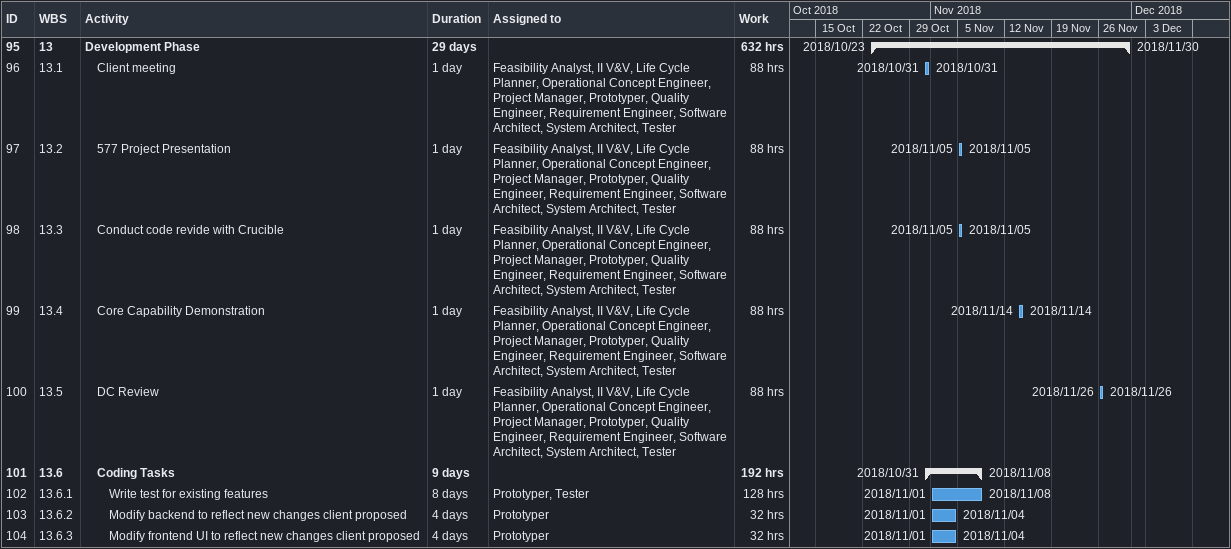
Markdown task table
| ID | WBS | Task | Duration | Start | Finish | Resources | Work (h) |
|---|---|---|---|---|---|---|---|
| 95 | 13 | **Development Phase** | 29d | 2018-10-23 | 2018-11-30 |  | 632 |
| 96 | 13.1 | Client meeting | 1d | 2018-10-31 | 2018-10-31 | Feasibility Analyst, II V&V, Life Cycle Planner, Operational Concept Engineer, Project Manager, Prototyper, Quality Engineer, Requirement Engineer, Software Architect, System Architect, Tester | 88 |
| 97 | 13.2 | 577 Project Presentation | 1d | 2018-11-05 | 2018-11-05 | Feasibility Analyst, II V&V, Life Cycle Planner, Operational Concept Engineer, Project Manager, Prototyper, Quality Engineer, Requirement Engineer, Software Architect, System Architect, Tester | 88 |
| 98 | 13.3 | Conduct code revide with Crucible | 1d | 2018-11-05 | 2018-11-05 | Feasibility Analyst, II V&V, Life Cycle Planner, Operational Concept Engineer, Project Manager, Prototyper, Quality Engineer, Requirement Engineer, Software Architect, System Architect, Tester | 88 |
| 99 | 13.4 | Core Capability Demonstration | 1d | 2018-11-14 | 2018-11-14 | Feasibility Analyst, II V&V, Life Cycle Planner, Operational Concept Engineer, Project Manager, Prototyper, Quality Engineer, Requirement Engineer, Software Architect, System Architect, Tester | 88 |
| 100 | 13.5 | DC Review | 1d | 2018-11-26 | 2018-11-26 | Feasibility Analyst, II V&V, Life Cycle Planner, Operational Concept Engineer, Project Manager, Prototyper, Quality Engineer, Requirement Engineer, Software Architect, System Architect, Tester | 88 |
| 101 | 13.6 | **Coding Tasks** | 9d | 2018-10-31 | 2018-11-08 |  | 192 |
| 102 | 13.6.1 | Write test for existing features | 8d | 2018-11-01 | 2018-11-08 | Prototyper, Tester | 128 |
| 103 | 13.6.2 | Modify backend to reflect new changes client proposed | 4d | 2018-11-01 | 2018-11-04 | Prototyper | 32 |
| 104 | 13.6.3 | Modify frontend UI to reflect new changes client proposed | 4d | 2018-11-01 | 2018-11-04 | Prototyper | 32 |
